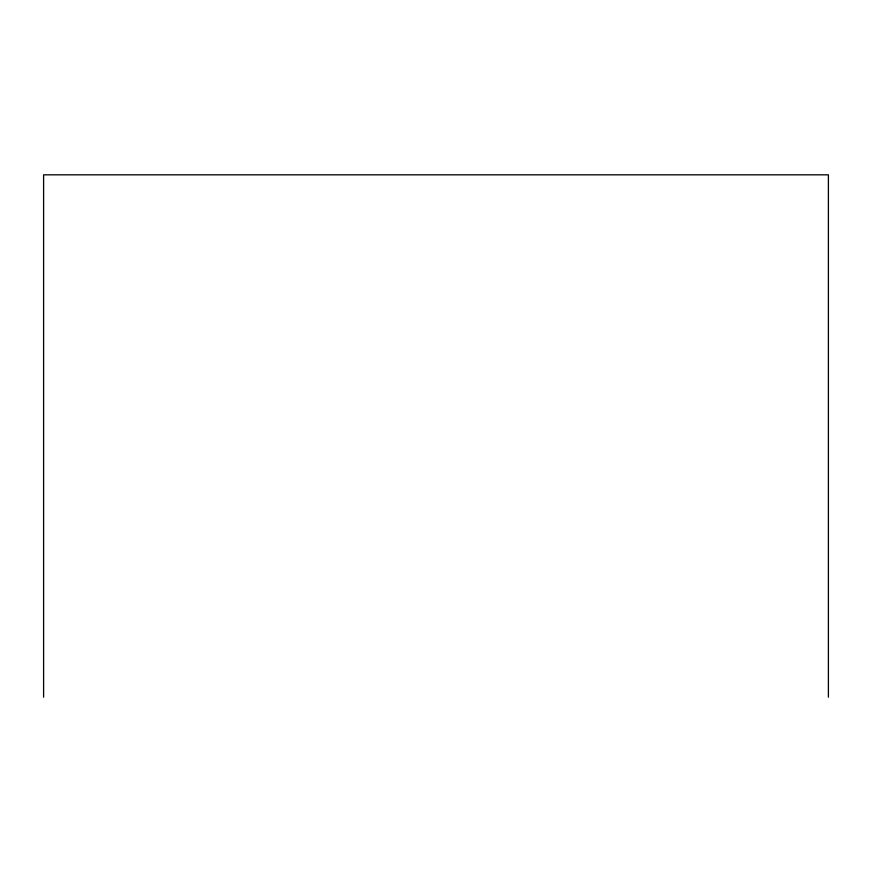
<?xml version="1.0" encoding="UTF-8"?>
<svg xmlns="http://www.w3.org/2000/svg" width="872" height="872" viewBox="0 0 872 872"><rect width="100%" height="100%" fill="white"/><g stroke="black" fill="none" stroke-linecap="round" stroke-linejoin="round"><path stroke-width="1.31" d="M828.4 697.175L828.4 174.825L43.6 174.825L43.6 697.175"/></g></svg>
